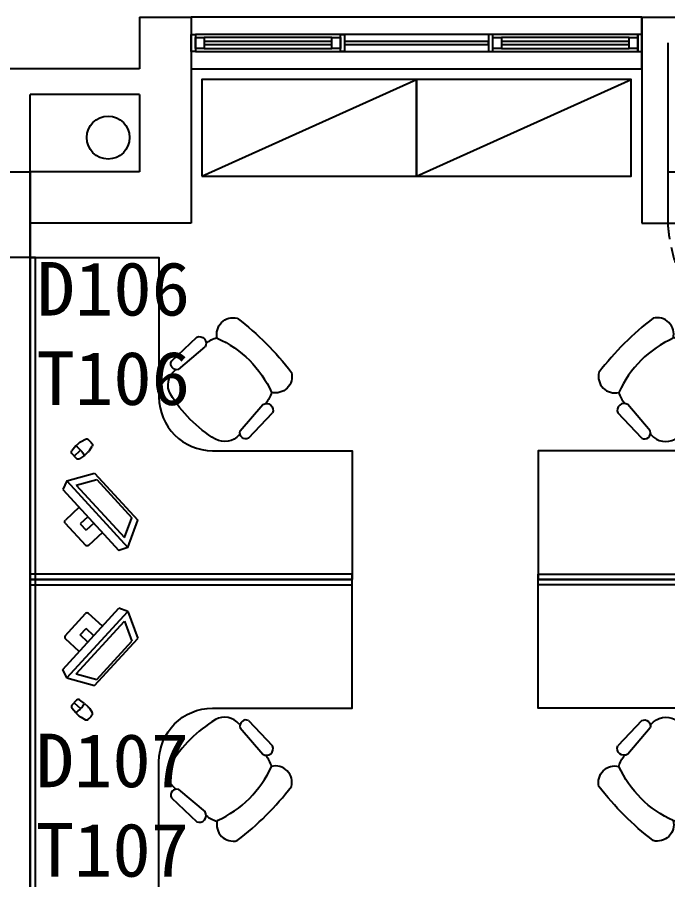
# Model space of a CAD drawing. Header units: millimetres. Extents: x 526420 to 928802, y 401925 to 509768.
# Drawn here: x 749887 to 752917, y 429541 to 433561 of the extents above; entities that cross this region are included whole.
import ezdxf

# ---------------------------------------------------------------- set-up
doc = ezdxf.new("R2010")
doc.units = ezdxf.units.MM
doc.header["$LTSCALE"] = 3000
doc.header["$MEASUREMENT"] = 0
doc.linetypes.add('DASHED', pattern=[0.75, 0.5, -0.25])
doc.layers.get('0').update_dxf_attribs({"linetype": 'CONTINUOUS'})
for name, color, linetype in [('D-WALL', 7, 'CONTINUOUS'), ('D-WINDOW', 7, 'CONTINUOUS'), ('P-DOOR', 7, 'CONTINUOUS'), ('P-FURNI-I', 7, 'CONTINUOUS'), ('窗台线', 7, 'CONTINUOUS')]:
    doc.layers.add(name, color=color, linetype=linetype)
doc.styles.get("Standard").update_dxf_attribs({"font": 'romans.shx', "width": 0.65, "bigfont": 'hzfs1.shx'})

# ---------------------------------------------------------------- blocks, each defined once
blk = doc.blocks.new('管道门')
at = {"layer": 'P-DOOR', "color": 8, "linetype": 'DASHED', "ltscale": 0.05}
for p, q in [((14040.4, 31492.2), (14670.4, 31492.2)), ((14040.4, 31252.2), (14670.4, 31252.2))]:
    blk.add_line(p, q, dxfattribs=at)
blk.add_lwpolyline([(14225, 30806.7), (14670.4, 31252.2), (14638.6, 31284), (14193.1, 30838.5)], close=True, dxfattribs=at)
blk.add_arc((14820.1, 31305), 781.5, 183.8755, 216.648, dxfattribs=at)
blk = doc.blocks.new('1000')
at = {"layer": 'P-FURNI-I', "ltscale": 100}
blk.add_line((28802, 29151.3), (29802, 29601.3), dxfattribs=at)
blk.add_lwpolyline([(28802, 29151.3), (29802, 29151.3), (29802, 29601.3), (28802, 29601.3)], close=True, dxfattribs=at)
blk = doc.blocks.new('01')
at = {"layer": 'P-FURNI-I'}
for p, q in [((432977.1, 369943), (432977.5, 369936.7)), ((432977.1, 369943), (432977.6, 369936.6)), ((433400.6, 369943), (433400.1, 369936.6)), ((432934.4, 369923.4), (432938.8, 369760.7)), ((432985.8, 369926.7), (432999, 369765.6)), ((433391.9, 369926.7), (433378.7, 369765.6)), ((433443.4, 369923.4), (433439, 369760.7))]:
    blk.add_line(p, q, dxfattribs=at)
for centre, radius, start, end in [((433065.4, 369950.7), 88.6, 106.1087, 185), ((433188.9, 369429.5), 624.1, 76.275, 103.725), ((433312.4, 369950.7), 88.6, 355, 73.8913), ((432960.8, 369914.4), 27.9, 26.0431, 161.2838), ((433417, 369914.4), 27.9, 18.7162, 153.9569), ((432968.1, 369772.7), 31.7, 202.1564, 347.1337), ((433165.5, 369774.8), 177.1, 188.0952, 206.382), ((433209.8, 369774.8), 177.1, 333.7878, 352.6653), ((433409.6, 369772.7), 31.7, 192.8663, 337.8436), ((433049.1, 369630.9), 76.4, 120.3927, 239.6073), ((433188.9, 370166.7), 502.6, 249.209, 290.791), ((433328.6, 369630.9), 76.4, 300.3927, 59.6073), ((433188.9, 370936.9), 1383.5, 262.5907, 277.4093)]:
    blk.add_arc(centre, radius, start, end, dxfattribs=at)
blk = doc.blocks.new('fgh')
at = {"layer": 'P-FURNI-I', "color": 8, "linetype": 'ByBlock'}
for p, q in [((2881861.3, 1539717.4), (2881861.3, 1539805.3)), ((2881871.3, 1539815.3), (2882011.3, 1539815.3)), ((2882021.3, 1539717.4), (2882021.3, 1539805.3)), ((2881921.3, 1539717.4), (2881921.3, 1539766.3)), ((2881921.3, 1539766.3), (2881961.3, 1539766.3)), ((2881961.3, 1539717.4), (2881961.3, 1539766.3)), ((2881639.5, 1539536.4), (2881643.5, 1539564.4)), ((2881685.6, 1539573), (2881653.4, 1539573)), ((2881669.5, 1539573), (2881669.5, 1539533)), ((2881699.5, 1539536.4), (2881695.5, 1539564.4)), ((2881639.5, 1539536.4), (2881639.5, 1539516.2)), ((2881699.5, 1539536.4), (2881699.5, 1539516.2)), ((2881641.1, 1539503.8), (2881647, 1539480.5)), ((2881698, 1539503.8), (2881692, 1539480.5))]:
    blk.add_line(p, q, dxfattribs=at)
at = {"layer": 'P-FURNI-I', "color": 8}
for p, q in [((2881731.3, 1539677.4), (2881747.8, 1539717.4)), ((2881747.8, 1539717.4), (2882134.8, 1539717.4)), ((2882151.3, 1539677.4), (2882134.8, 1539717.4)), ((2881731.3, 1539677.4), (2882151.7, 1539677.4)), ((2881731.3, 1539677.4), (2881792.7, 1539557.4)), ((2881775.2, 1539657.4), (2882107.8, 1539657.4)), ((2881775.2, 1539657.4), (2881820.2, 1539569.4)), ((2882107.8, 1539657.4), (2882062.8, 1539569.4)), ((2882151.7, 1539677.4), (2882090.3, 1539557.4)), ((2881820.2, 1539569.4), (2882062.8, 1539569.4)), ((2881792.7, 1539557.4), (2882090.3, 1539557.4))]:
    blk.add_line(p, q, dxfattribs=at)
at = {"layer": 'P-FURNI-I', "color": 8, "linetype": 'ByBlock'}
for centre, radius, start, end in [((2881871.3, 1539805.3), 10, 90, 180), ((2882011.3, 1539805.3), 10, 0, 90), ((2881653.4, 1539563), 10, 90, 171.897), ((2881685.6, 1539563), 10, 8.103, 90), ((2881669.5, 1539666.1), 133.1, 256.9768, 283.0232), ((2881689.5, 1539516.2), 50, 180, 194.3434), ((2881656.7, 1539483), 10, 194.3434, 270), ((2881682.3, 1539483), 10, 270, 345.6566), ((2881649.5, 1539516.2), 50, 345.6566, 0), ((2881669.5, 1539560.1), 88, 261.6292, 278.3708)]:
    blk.add_arc(centre, radius, start, end, dxfattribs=at)
blk = doc.blocks.new('A$C5CE27DA8')
at = {"layer": 'P-FURNI-I'}
for points in [[(1500, 6000), (1500, 4500), (900, 4500), (900, 5150, 0.414213), (650, 5400), (0, 5400), (0, 6000), (1500, 6000)], [(1500, 3000), (1500, 4500), (900, 4500), (900, 3850, -0.414213), (650, 3600), (0, 3600), (0, 3000), (1500, 3000)]]:
    blk.add_lwpolyline(points, format="xyb", close=True, dxfattribs=at)
at = {"layer": 'P-FURNI-I', "color": 8}
for points in [[(0, 6000), (0, 5975), (1500, 5975), (1500, 6000)], [(1475, 3000), (1500, 3000), (1500, 6000), (1475, 6000)], [(900, 4475), (900, 4525), (1475, 4525), (1475, 4475)], [(0, 3025), (0, 3000), (1500, 3000), (1500, 3025)]]:
    blk.add_lwpolyline(points, close=True, dxfattribs=at)
at = {"layer": 'P-FURNI-I', "color": 8, "xscale": -1, "rotation": 312.5296455919008}
blk.add_blockref('fgh', (814667.1, -3158864.6), dxfattribs=at)
at = {"layer": 'P-FURNI-I', "color": 6, "extrusion": (0, 0, -1), "zscale": -1, "rotation": 44.99999999999079}
blk.add_blockref('01', (-45397.7, -562723.9), dxfattribs=at)
at = {"layer": 'P-FURNI-I', "color": 6, "extrusion": (0, 0, -1), "xscale": -1, "zscale": -1, "rotation": 134.9999999999998}
blk.add_blockref('01', (-45397.7, 571723.9), dxfattribs=at)
at = {"layer": 'P-FURNI-I', "color": 8, "rotation": 227.4703544080915}
blk.add_blockref('fgh', (814667.1, 3167864.6), dxfattribs=at)
blk = doc.blocks.new('A$C05365A02')
at = {"layer": 'P-FURNI-I'}
blk.add_lwpolyline([(0, 0), (0, 1500), (600, 1500), (600, 850, 0.414213), (850, 600), (1500, 600), (1500, 0), (0, 0)], format="xyb", close=True, dxfattribs=at)
at = {"layer": 'P-FURNI-I', "color": 8}
for points in [[(25, 1500), (0, 1500), (0, 0), (25, 0)], [(1500, 0), (1500, 25), (0, 25), (0, 0)]]:
    blk.add_lwpolyline(points, close=True, dxfattribs=at)
at = {"layer": 'P-FURNI-I', "color": 6, "extrusion": (0, 0, -1), "zscale": -1, "rotation": 225}
blk.add_blockref('01', (43897.7, 568723.9), dxfattribs=at)
at = {"layer": 'P-FURNI-I', "color": 8, "xscale": -1, "rotation": 132.5296455918483}
blk.add_blockref('fgh', (-813167.1, 3164864.6), dxfattribs=at)

msp = doc.modelspace()

# ---------------------------------------------------------------- linework, layer by layer
at = {"color": 7, "ltscale": 0.7}
msp.add_circle((750310.3, 433000.3), 100, dxfattribs=at)
at = {"layer": 'D-WALL', "color": 0, "ltscale": 0.7}
for p, q in [((750456.8, 433561.2), (750696.8, 433561.2)), ((750456.8, 433561.2), (750456.8, 433321.2)), ((752796.8, 433561.2), (753346.8, 433561.2))]:
    msp.add_line(p, q, dxfattribs=at)
at = {"layer": 'D-WALL', "color": 7, "ltscale": 0.7}
for p, q in [((750696.8, 433561.2), (750696.8, 432601.2)), ((752796.8, 433561.2), (752796.8, 432601.2)), ((752916.8, 433441.2), (752916.8, 432601.2)), ((750456.8, 433321.2), (749146.8, 433321.2)), ((749946.8, 427621.2), (749946.8, 433201.2)), ((750456.8, 433201.2), (749946.8, 433201.2)), ((749946.8, 427221.2), (749946.8, 433201.2)), ((750456.8, 433201.2), (750456.8, 432841.2)), ((750456.8, 432841.2), (749946.8, 432841.2)), ((750696.8, 432601.2), (749946.8, 432601.2)), ((750696.8, 432601.2), (749946.8, 432601.2)), ((752796.8, 432601.2), (752916.8, 432601.2)), ((752796.8, 432601.2), (752916.8, 432601.2))]:
    msp.add_line(p, q, dxfattribs=at)
at = {"layer": 'D-WALL', "color": 7, "ltscale": 100}
for p, q in [((749546.8, 432841.2), (749946.8, 432841.2)), ((749946.8, 432841.2), (749946.8, 432441.2)), ((749946.8, 432441.2), (749546.8, 432441.2))]:
    msp.add_line(p, q, dxfattribs=at)
at = {"layer": 'D-WINDOW', "color": 0, "ltscale": 0.7}
msp.add_line((752796.8, 433561.2), (750696.8, 433561.2), dxfattribs=at)
for points in [[(750696.8, 433481.2), (750716.8, 433481.2), (750716.8, 433401.2), (750696.8, 433401.2)], [(750716.8, 433401.2), (752776.8, 433401.2), (752776.8, 433481.2), (750716.8, 433481.2)], [(750716.8, 433466.2), (750756.8, 433466.2), (750756.8, 433416.2), (750716.8, 433416.2)], [(750756.8, 433416.2), (751351.8, 433416.2), (751351.8, 433466.2), (750756.8, 433466.2)], [(750756.8, 433433.7), (751351.8, 433433.7), (751351.8, 433448.7), (750756.8, 433448.7)], [(751351.8, 433466.2), (751391.8, 433466.2), (751391.8, 433416.2), (751351.8, 433416.2)], [(751391.8, 433481.2), (751411.8, 433481.2), (751411.8, 433401.2), (751391.8, 433401.2)], [(751411.8, 433433.7), (752081.8, 433433.7), (752081.8, 433448.7), (751411.8, 433448.7)], [(752101.8, 433481.2), (752081.8, 433481.2), (752081.8, 433401.2), (752101.8, 433401.2)], [(752101.8, 433466.2), (752141.8, 433466.2), (752141.8, 433416.2), (752101.8, 433416.2)], [(752141.8, 433416.2), (752736.8, 433416.2), (752736.8, 433466.2), (752141.8, 433466.2)], [(752141.8, 433433.7), (752736.8, 433433.7), (752736.8, 433448.7), (752141.8, 433448.7)], [(752736.8, 433466.2), (752776.8, 433466.2), (752776.8, 433416.2), (752736.8, 433416.2)], [(752796.8, 433481.2), (752776.8, 433481.2), (752776.8, 433401.2), (752796.8, 433401.2)]]:
    msp.add_lwpolyline(points, close=True, dxfattribs=at)
at = {"layer": '窗台线', "color": 0, "ltscale": 0.7}
for p, q in [((750696.8, 433561.2), (750696.8, 433321.2)), ((752796.8, 433321.2), (752796.8, 433561.2)), ((750696.8, 433321.2), (752796.8, 433321.2))]:
    msp.add_line(p, q, dxfattribs=at)

# ---------------------------------------------------------------- block references
at = {"layer": 'P-DOOR', "color": 7}
msp.add_blockref('管道门', (738876.4, 401349.1), dxfattribs=at)
at = {"layer": 'P-FURNI-I', "color": 7}
for p in [(721944.8, 403669.9), (722944.8, 403669.9)]:
    msp.add_blockref('1000', p, dxfattribs=at)
at = {"layer": 'P-FURNI-I', "color": 7, "ltscale": 100}
msp.add_blockref('A$C05365A02', (749946.8, 430941.2), dxfattribs=at)
at = {"layer": 'P-FURNI-I', "color": 7, "ltscale": 100, "xscale": -1}
msp.add_blockref('A$C05365A02', (753813.8, 430941.2), dxfattribs=at)
at = {"layer": 'P-FURNI-I', "color": 7, "ltscale": 0.7, "rotation": 180}
msp.add_blockref('A$C5CE27DA8', (751446.8, 433941.2), dxfattribs=at)
at = {"layer": 'P-FURNI-I', "color": 7, "ltscale": 0.7, "xscale": -1, "rotation": 180}
msp.add_blockref('A$C5CE27DA8', (752313.8, 433941.2), dxfattribs=at)

# ---------------------------------------------------------------- texts
at = {"layer": 'P-FURNI-I', "color": 6, "ltscale": 0.7, "char_height": 250, "attachment_point": 1}
for s, insert, width in [('{\\fKaiTi_GB2312|b0|i0|c134|p49;\\W1.05;\\C3;D106\\PT106}', (749977.1, 432420.9), 596.973), ('{\\fKaiTi_GB2312|b0|i0|c134|p49;\\W1.05;\\C3;D107\\PT107}', (749972.8, 430222.6), 339.372)]:
    msp.add_mtext(s, dxfattribs=dict(at, insert=insert, width=width))

doc.saveas('drawing.dxf')
